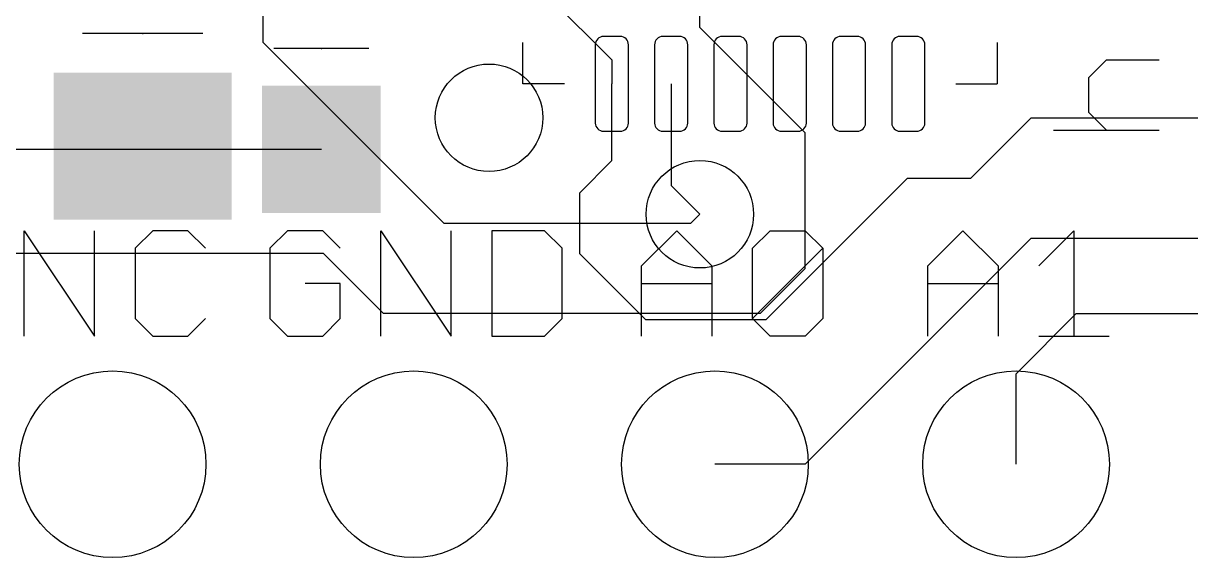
# Model space of a CAD drawing. Extents: x -6.7 to 60.2, y -8.8 to 34.8.
# Drawn here: x 10.68 to 20.52, y 0.48 to 4.99 of the extents above; entities that cross this region are included whole.
import ezdxf

# ---------------------------------------------------------------- set-up
doc = ezdxf.new("R2010")
doc.units = 0
for name, color, linetype in [('1', 22, 'CONTINUOUS'), ('16', 175, 'CONTINUOUS'), ('17', 82, 'CONTINUOUS'), ('18', 82, 'CONTINUOUS'), ('21', 2, 'CONTINUOUS'), ('23', 2, 'CONTINUOUS')]:
    doc.layers.add(name, color=color, linetype=linetype)

# ---------------------------------------------------------------- blocks, each defined once
blk = doc.blocks.new('RECT')
blk.add_solid([(-0.5, -0.5), (0.5, -0.5), (-0.5, 0.5), (0.5, 0.5)])
blk = doc.blocks.new('RECT128000X44800R50')
blk.add_lwpolyline([(0.4, -0.07), (0.4, 0.07, 0.4142), (0.33, 0.14), (-0.33, 0.14, 0.4142), (-0.4, 0.07), (-0.4, -0.07, 0.4142), (-0.33, -0.14), (0.33, -0.14, 0.4142)], format="xyb", close=True)
blk = doc.blocks.new('ROUNDP')
blk.add_circle((0, 0), 0.5)
blk = doc.blocks.new('ROUNDV')
blk.add_circle((0, 0), 0.5)

msp = doc.modelspace()

# ---------------------------------------------------------------- linework, layer by layer
at = {"layer": '1'}
for p, q in [((15.093, 5.227), (15.641, 4.679)), ((15.641, 4.679), (15.641, 4.477)), ((15.641, 3.83), (15.641, 4.477)), ((16.141, 4.477), (16.141, 3.6202)), ((18.669, 3.683), (19.177, 4.191)), ((19.177, 4.191), (24.003, 4.191)), ((13.191, 3.925), (10.192, 3.925)), ((15.641, 3.83), (15.367, 3.556)), ((16.9418, 2.4892), (18.1356, 3.683)), ((18.1356, 3.683), (18.669, 3.683)), ((15.367, 3.556), (15.367, 3.048)), ((16.141, 3.6202), (16.383, 3.3782)), ((15.367, 3.048), (15.9258, 2.4892)), ((15.9258, 2.4892), (16.9418, 2.4892))]:
    msp.add_line(p, q, dxfattribs=at)
at = {"layer": '16'}
for p, q in [((12.7, 4.826), (12.7, 8.763)), ((16.383, 4.953), (16.383, 8.509)), ((17.272, 4.064), (16.383, 4.953)), ((14.224, 3.302), (12.7, 4.826)), ((17.272, 2.921), (17.272, 4.064)), ((16.3068, 3.302), (16.383, 3.3782)), ((14.224, 3.302), (16.3068, 3.302)), ((19.177, 3.175), (17.272, 1.27)), ((19.177, 3.175), (25.146, 3.175)), ((13.208, 3.048), (10.033, 3.048)), ((13.716, 2.54), (13.208, 3.048)), ((16.891, 2.54), (17.272, 2.921)), ((16.891, 2.54), (13.716, 2.54)), ((19.05, 2.032), (19.558, 2.54)), ((19.558, 2.54), (25.273, 2.54)), ((19.05, 1.27), (19.05, 2.032)), ((17.272, 1.27), (16.51, 1.27))]:
    msp.add_line(p, q, dxfattribs=at)
at = {"layer": '21'}
for p, q in [((12.192, 4.9022), (11.176, 4.9022)), ((14.891, 4.477), (14.891, 4.827)), ((18.891, 4.827), (18.891, 4.477)), ((13.591, 4.775), (12.791, 4.775)), ((19.6633, 4.5309), (19.8116, 4.6792)), ((19.8116, 4.6792), (20.2565, 4.6792)), ((19.6633, 4.2343), (19.6633, 4.5309)), ((15.241, 4.477), (14.891, 4.477)), ((18.541, 4.477), (18.891, 4.477)), ((19.8116, 4.086), (19.6633, 4.2343)), ((19.3667, 4.086), (20.2565, 4.086)), ((10.685, 2.3495), (10.685, 3.2393)), ((10.685, 3.2393), (11.2782, 2.3495)), ((11.2782, 2.3495), (11.2782, 3.2393)), ((11.7688, 3.2393), (11.6205, 3.091)), ((12.0654, 3.2393), (11.7688, 3.2393)), ((12.2137, 3.091), (12.0654, 3.2393)), ((12.9055, 3.2393), (12.7572, 3.091)), ((13.2021, 3.2393), (12.9055, 3.2393)), ((13.3504, 3.091), (13.2021, 3.2393)), ((13.6927, 2.3495), (13.6927, 3.2393)), ((13.6927, 3.2393), (14.2859, 2.3495)), ((14.2859, 2.3495), (14.2859, 3.2393)), ((14.6283, 3.2393), (14.6283, 2.3495)), ((15.0731, 3.2393), (14.6283, 3.2393)), ((15.2214, 3.091), (15.0731, 3.2393)), ((15.892, 2.9427), (16.1886, 3.2393)), ((16.1886, 3.2393), (16.4852, 2.9427)), ((16.8275, 3.091), (16.9758, 3.2393)), ((16.9758, 3.2393), (17.2724, 3.2393)), ((17.2724, 3.2393), (17.4207, 3.091)), ((18.305, 2.9427), (18.6016, 3.2393)), ((18.6016, 3.2393), (18.8982, 2.9427)), ((19.2405, 2.9427), (19.5371, 3.2393)), ((19.5371, 3.2393), (19.5371, 2.3495)), ((11.6205, 3.091), (11.6205, 2.4978)), ((12.7572, 3.091), (12.7572, 2.4978)), ((15.2214, 2.4978), (15.2214, 3.091)), ((16.8275, 2.4978), (16.8275, 3.091)), ((16.8275, 2.4978), (17.4207, 3.091)), ((17.4207, 3.091), (17.4207, 2.4978)), ((15.892, 2.3495), (15.892, 2.9427)), ((16.4852, 2.9427), (16.4852, 2.3495)), ((18.305, 2.3495), (18.305, 2.9427)), ((18.8982, 2.9427), (18.8982, 2.3495)), ((13.3504, 2.7944), (13.0538, 2.7944)), ((13.3504, 2.4978), (13.3504, 2.7944)), ((15.892, 2.7944), (16.4852, 2.7944)), ((18.305, 2.7944), (18.8982, 2.7944)), ((11.6205, 2.4978), (11.7688, 2.3495)), ((12.0654, 2.3495), (12.2137, 2.4978)), ((12.7572, 2.4978), (12.9055, 2.3495)), ((13.2021, 2.3495), (13.3504, 2.4978)), ((15.0731, 2.3495), (15.2214, 2.4978)), ((16.9758, 2.3495), (16.8275, 2.4978)), ((17.4207, 2.4978), (17.2724, 2.3495)), ((11.7688, 2.3495), (12.0654, 2.3495)), ((12.9055, 2.3495), (13.2021, 2.3495)), ((14.6283, 2.3495), (15.0731, 2.3495)), ((17.2724, 2.3495), (16.9758, 2.3495)), ((19.2405, 2.3495), (19.8337, 2.3495))]:
    msp.add_line(p, q, dxfattribs=at)
at = {"layer": '23'}
for p in [(11.684, 4.9022), (13.191, 4.775)]:
    msp.add_point(p, dxfattribs=at)

# ---------------------------------------------------------------- block references
at = {"layer": '1', "rotation": 90}
for p in [(15.641, 4.477), (16.141, 4.477), (16.641, 4.477), (17.141, 4.477), (17.641, 4.477), (18.141, 4.477)]:
    msp.add_blockref('RECT128000X44800R50', p, dxfattribs=at)
at = {"layer": '1', "xscale": 1.24, "yscale": 1.5, "rotation": 270}
msp.add_blockref('RECT', (11.684, 3.9522), dxfattribs=at)
at = {"layer": '1', "xscale": 1.075, "rotation": 270}
msp.add_blockref('RECT', (13.191, 3.925), dxfattribs=at)
at = {"layer": '17', "xscale": 1.5748, "yscale": 1.5748, "rotation": 270}
for p in [(11.43, 1.27), (11.43, 1.27), (13.97, 1.27), (13.97, 1.27), (16.51, 1.27), (16.51, 1.27), (19.05, 1.27), (19.05, 1.27)]:
    msp.add_blockref('ROUNDP', p, dxfattribs=at)
at = {"layer": '18', "xscale": 0.9064, "yscale": 0.9064}
for p in [(14.605, 4.191), (14.605, 4.191), (16.383, 3.3782), (16.383, 3.3782)]:
    msp.add_blockref('ROUNDV', p, dxfattribs=at)

doc.saveas('drawing.dxf')
